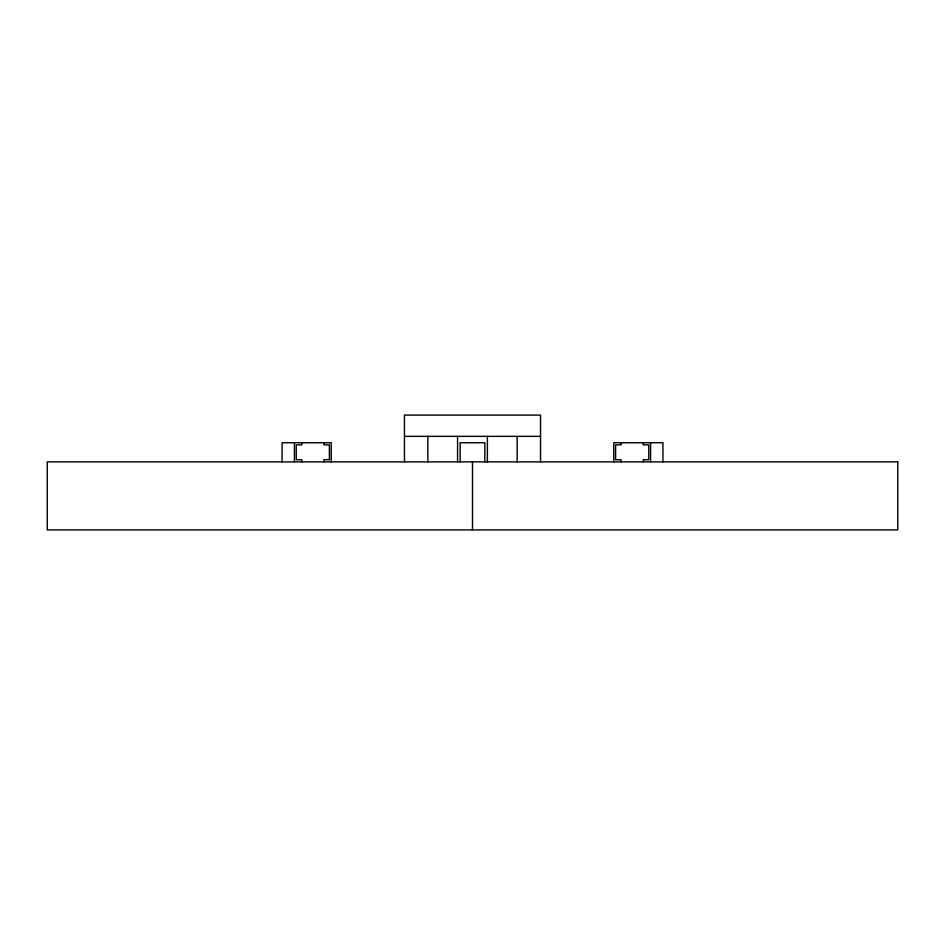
<?xml version="1.0" encoding="UTF-8"?>
<svg xmlns="http://www.w3.org/2000/svg" width="945" height="945" viewBox="0 0 945 945"><rect width="100%" height="100%" fill="white"/><g stroke="black" fill="none" stroke-linecap="round" stroke-linejoin="round"><path stroke-width="1.42" d="M404.46 436.354L540.54 436.354M662.929 461.869L662.929 442.732L613.766 442.732L613.766 461.869M650.597 442.732L650.597 461.869M643.226 442.732L643.226 444.859L648.754 444.859L648.754 459.742L643.226 459.742L643.226 461.869M621.137 442.732L621.137 444.859L615.608 444.859L615.608 459.742L621.137 459.742L621.137 461.869M540.54 461.869L540.54 415.091L404.46 415.091L404.46 461.869M517.151 436.354L517.151 461.869M487.384 436.354L487.384 461.869M484.832 461.869L484.832 442.732L460.168 442.732L460.168 461.869M472.5 461.869L472.5 529.909M457.569 436.354L457.569 461.869M427.849 436.354L427.849 461.869M331.234 461.869L331.234 442.732L282.071 442.732L282.071 461.869M323.863 442.732L323.863 444.859L329.392 444.859L329.392 459.742L323.863 459.742L323.863 461.869M301.774 442.732L301.774 444.859L296.246 444.859L296.246 459.742L301.774 459.742L301.774 461.869M294.403 442.732L294.403 461.869M897.75 461.869L47.25 461.869L47.25 529.909L897.75 529.909L897.75 461.869"/></g></svg>
